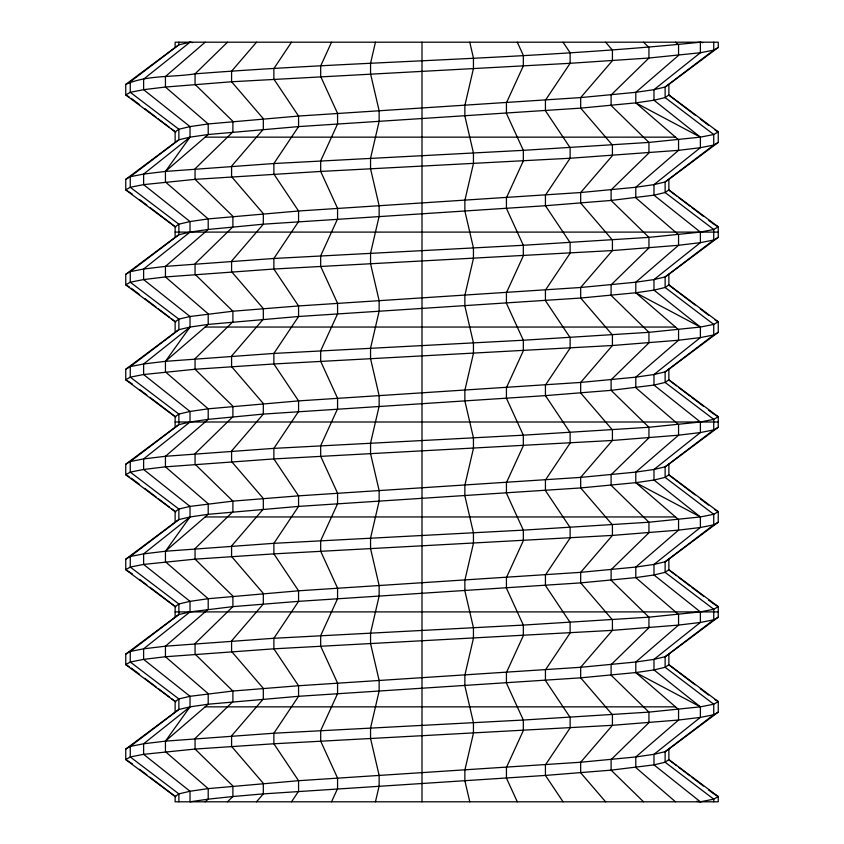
<?xml version="1.0" encoding="UTF-8"?>
<svg xmlns="http://www.w3.org/2000/svg" width="844" height="844" viewBox="0 0 844 844"><rect width="100%" height="100%" fill="white"/><g stroke="black" fill="none" stroke-linecap="round" stroke-linejoin="round"><path stroke-width="1.27" d="M375.453 42.2L370.558 63.3L370.558 73.85L379.135 110.775L379.135 121.325L370.558 158.25L370.558 168.8L379.135 205.725L379.135 216.275L370.558 253.2L370.558 263.75L379.135 300.675L379.135 311.225L370.558 348.15L370.558 358.7L379.135 395.625L379.135 406.175L370.558 443.1L370.558 453.65L379.135 490.575L379.135 501.125L370.558 538.05L370.558 548.6L379.135 585.525L379.135 596.075L370.558 633L370.558 643.55L379.135 680.475L379.135 691.025L370.558 727.95L370.558 738.5L379.135 775.425L379.135 785.975L375.453 801.8M331.534 42.2L320.678 65.938L320.678 76.487L337.568 113.412L337.568 123.962L320.678 160.887L320.678 171.438L337.568 208.362L337.568 218.912L320.678 255.837L320.678 266.387L337.568 303.312L337.568 313.862L320.678 350.787L320.678 361.337L337.568 398.262L337.568 408.812L320.678 445.737L320.678 456.287L337.568 493.212L337.568 503.762L320.678 540.688L320.678 551.237L337.568 588.162L337.568 598.712L320.678 635.637L320.678 646.188L337.568 683.112L337.568 693.662L320.678 730.587L320.678 741.137L337.568 778.062L337.568 788.612L331.534 801.8M291.507 42.2L273.878 68.575L273.878 79.125L298.565 116.05L298.565 126.6L273.878 163.525L273.878 174.075L298.565 211L298.565 221.55L273.878 258.475L273.878 269.025L298.565 305.95L298.565 316.5L273.878 353.425L273.878 363.975L298.565 400.9L298.565 411.45L273.878 448.375L273.878 458.925L298.565 495.85L298.565 506.4L273.878 543.325L273.878 553.875L298.565 590.8L298.565 601.35L273.878 638.275L273.878 648.825L298.565 685.75L298.565 696.3L273.878 733.225L273.878 743.775L298.565 780.7L298.565 791.25L291.507 801.8M668.87 179.35L665.125 181.987L653.984 184.625L635.796 187.262L580.683 192.537L298.565 211L208.204 218.912L165.445 181.987L165.445 171.438L190.016 137.15L190.016 126.6L143.617 89.675L130.261 92.312L125.756 94.95L175.13 131.875L175.13 142.425L125.756 179.35L125.756 189.9L175.13 226.825L175.13 237.375L125.756 274.3L125.756 284.85L175.13 321.775L175.13 332.325L125.756 369.25L125.756 379.8L175.13 416.725L175.13 427.275L125.756 464.2L125.756 474.75L175.13 511.675L175.13 522.225L125.756 559.15L125.756 569.7L175.13 606.625L175.13 617.175L125.756 654.1L125.756 664.65L175.13 701.575L175.13 712.125L125.756 749.05L125.756 759.6L175.13 796.525L175.13 801.8L718.244 801.8L718.244 796.525L668.87 759.6L668.87 749.05L718.244 712.125L718.244 701.575L668.87 664.65L668.87 654.1L718.244 617.175L718.244 606.625L668.87 569.7L668.87 559.15L718.244 522.225L718.244 511.675L668.87 474.75L668.87 464.2L718.244 427.275L718.244 416.725L668.87 379.8L668.87 369.25L718.244 332.325L718.244 321.775L668.87 284.85L668.87 274.3L718.244 237.375L718.244 226.825L668.87 189.9L668.87 179.35L718.244 142.425L718.244 131.875L668.87 94.95L668.87 84.4L718.244 47.475L718.244 42.2L175.13 42.2L175.13 47.475L125.756 84.4L125.756 94.95L129.132 96.933M668.87 369.25L665.125 371.887L653.984 374.525L635.796 377.162L580.683 382.438L298.565 400.9L208.204 408.812L165.445 371.887L165.445 361.337L190.016 327.05L190.016 316.5L143.617 279.575L130.261 282.212L125.756 284.85L129.132 286.833M668.87 559.15L665.125 561.788L653.984 564.425L635.796 567.062L580.683 572.337L298.565 590.8L208.204 598.712L165.445 561.788L165.445 551.237L190.016 516.95L190.016 506.4L143.617 469.475L130.261 472.112L125.756 474.75L129.132 476.723M668.87 749.05L665.125 751.688L653.984 754.325L635.796 756.962L580.683 762.237L298.565 780.7L208.204 788.612L165.445 751.688L165.445 741.137L190.016 706.85L190.016 696.3L143.617 659.375L130.261 662.012L125.756 664.65L129.132 666.623M256.513 42.2L231.583 71.212L231.583 81.762L263.317 118.688L263.317 129.237L231.583 166.162L231.583 176.712L263.317 213.637L263.317 224.188L231.583 261.113L231.583 271.662L263.317 308.587L263.317 319.137L231.583 356.062L231.583 366.612L263.317 403.537L263.317 414.087L231.583 451.012L231.583 461.562L263.317 498.487L263.317 509.037L231.583 545.962L231.583 556.512L263.317 593.438L263.317 603.987L231.583 640.912L231.583 651.462L263.317 688.387L263.317 698.938L231.583 735.862L231.583 746.412L263.317 783.337L263.317 793.887L256.513 801.8M227.479 42.2L195.059 73.85C172.25 77.479 147.088 74.852 125.756 84.4M227.479 801.8L232.891 796.525L263.317 793.887L545.435 775.425L611.109 770.15L653.984 764.875L665.125 762.237L668.87 759.6M205.155 42.2L165.445 76.487L165.445 87.037L208.204 123.962L298.565 116.05L580.683 97.587L635.796 92.312L653.984 89.675L665.125 87.037L668.87 84.4M125.756 179.35L130.261 176.712L143.617 174.075L165.445 171.438L208.204 134.512L298.565 126.6L580.683 108.137L635.796 102.862L653.984 100.225L665.125 97.587L668.87 94.95M125.756 369.25L130.261 366.612L143.617 363.975L165.445 361.337L208.204 324.412L298.565 316.5L580.683 298.037L635.796 292.762L653.984 290.125L665.125 287.488L668.87 284.85M125.756 559.15L130.261 556.512L143.617 553.875L165.445 551.237L208.204 514.312L298.565 506.4L580.683 487.937L635.796 482.662L653.984 480.025L665.125 477.387L668.87 474.75M125.756 749.05L130.261 746.412L143.617 743.775L165.445 741.137L208.204 704.212L298.565 696.3L580.683 677.837L635.796 672.562L653.984 669.925L665.125 667.287L668.87 664.65M205.155 801.8L208.204 799.162L232.891 796.525L232.891 785.975L195.059 749.05L195.059 738.5L232.891 701.575L232.891 691.025L195.059 654.1L195.059 643.55L232.891 606.625L298.565 601.35L580.683 582.887L635.796 577.612L653.984 574.975L665.125 572.337L668.87 569.7M192.611 42.58L190.016 42.2L143.617 79.125L143.617 89.675L165.445 87.037L231.583 81.762L570.122 63.3L648.941 58.025L700.383 52.75L713.739 50.112L718.244 47.475M175.13 131.875L178.875 129.237L190.016 126.6L208.204 123.962L208.204 134.512L190.016 137.15L143.617 174.075L143.617 184.625L190.016 221.55L208.204 218.912L208.204 229.462L165.445 266.387L143.617 269.025L130.261 271.662L125.756 274.3M668.87 189.9L665.125 192.537L653.984 195.175L611.109 200.45L545.435 205.725L263.317 224.188L208.204 229.462L190.016 232.1L143.617 269.025L143.617 279.575L165.445 276.938L208.204 313.862L208.204 324.412L190.016 327.05L143.617 363.975L143.617 374.525L190.016 411.45L208.204 408.812L208.204 419.362L165.445 456.287L143.617 458.925L130.261 461.562L125.756 464.2M668.87 379.8L665.125 382.438L653.984 385.075L611.109 390.35L545.435 395.625L263.317 414.087L208.204 419.362L190.016 422L143.617 458.925L143.617 469.475L165.445 466.837L208.204 503.762L208.204 514.312L190.016 516.95L143.617 553.875L143.617 564.425L190.016 601.35L208.204 598.712L208.204 609.262L165.445 646.188L143.617 648.825L130.261 651.462L125.756 654.1M702.809 42.675L700.383 42.2C532.448 59.439 363.321 60.662 195.059 73.85L195.059 84.4L232.891 121.325L232.891 131.875L195.059 168.8L195.059 179.35L232.891 216.275L232.891 226.825L195.059 263.75L195.059 274.3L232.891 311.225L232.891 321.775L195.059 358.7L195.059 369.25L232.891 406.175L232.891 416.725L195.059 453.65L195.059 464.2L232.891 501.125L232.891 511.675L195.059 548.6L195.059 559.15L232.891 596.075L232.891 606.625L190.016 611.9L143.617 648.825L143.617 659.375L165.445 656.737L208.204 693.662L208.204 704.212L190.016 706.85L143.617 743.775L143.617 754.325L190.016 791.25L208.204 788.612L208.204 799.162L190.016 801.8L190.016 791.25L178.875 793.887L175.13 796.525M175.13 47.475L178.875 44.837L190.016 42.2M175.13 142.425L178.875 139.787L190.016 137.15M175.13 226.825L178.875 224.188L190.016 221.55L190.016 232.1L178.875 234.737L175.13 237.375M175.13 321.775L178.875 319.137L190.016 316.5L232.891 311.225L298.565 305.95L580.683 287.488L635.796 282.212L653.984 279.575L665.125 276.938L668.87 274.3M175.13 332.325L178.875 329.688L190.016 327.05M175.13 416.725L178.875 414.087L190.016 411.45L190.016 422L178.875 424.637L175.13 427.275M175.13 511.675L178.875 509.037L190.016 506.4L232.891 501.125L298.565 495.85L580.683 477.387L635.796 472.112L653.984 469.475L665.125 466.837L668.87 464.2M175.13 522.225L178.875 519.587L190.016 516.95M175.13 606.625L178.875 603.987L190.016 601.35L190.016 611.9L178.875 614.537L175.13 617.175M175.13 701.575L178.875 698.938L190.016 696.3L232.891 691.025L298.565 685.75L580.683 667.287L635.796 662.012L653.984 659.375L665.125 656.737L668.87 654.1M175.13 712.125L178.875 709.487L190.016 706.85M718.244 142.425L713.739 145.062L665.125 181.987L665.125 192.537L713.739 229.462L713.739 240.012L665.125 276.938L665.125 287.488L713.739 324.412L713.739 334.962L665.125 371.887L665.125 382.438L713.739 419.362L713.739 429.912L665.125 466.837L665.125 477.387L713.739 514.312L713.739 524.862L665.125 561.788L665.125 572.337L713.739 609.262L713.739 619.812L665.125 656.737L665.125 667.287L713.739 704.212L713.739 714.762L665.125 751.688L665.125 762.237L713.739 799.162L713.739 801.8M718.244 237.375L713.739 240.012L700.383 242.65L678.555 245.287L612.417 250.562L273.878 269.025L165.445 276.938L165.445 266.387L273.878 258.475L523.322 245.287L648.941 237.375L700.383 232.1L713.739 229.462L718.244 226.825L714.868 224.842M718.244 332.325L713.739 334.962L700.383 337.6L678.555 340.237L612.417 345.512L273.878 363.975L195.059 369.25L143.617 374.525L130.261 377.162L125.756 379.8L132.329 384.009M718.244 427.275L713.739 429.912L700.383 432.55L678.555 435.188L612.417 440.462L273.878 458.925L165.445 466.837L165.445 456.287L273.878 448.375L523.322 435.188L648.941 427.275L700.383 422L713.739 419.362L718.244 416.725L714.868 414.742M718.244 522.225L713.739 524.862L700.383 527.5L678.555 530.137L612.417 535.413L273.878 553.875L195.059 559.15L143.617 564.425L130.261 567.062L125.756 569.7L132.329 573.909M718.244 617.175L713.739 619.812L700.383 622.45L678.555 625.087L612.417 630.362L273.878 648.825L165.445 656.737L165.445 646.188L273.878 638.275L523.322 625.087L648.941 617.175L700.383 611.9L713.739 609.262L718.244 606.625L714.868 604.642M718.244 712.125L713.739 714.762L700.383 717.4L678.555 720.037L612.417 725.312L273.878 743.775L195.059 749.05L143.617 754.325L130.261 756.962L125.756 759.6L132.329 763.809M165.445 171.438L273.878 163.525L523.322 150.337L648.941 142.425L700.383 137.15L713.739 134.512L718.244 131.875L714.868 129.902M165.445 361.337L273.878 353.425L523.322 340.237L648.941 332.325L700.383 327.05L713.739 324.412L718.244 321.775L714.868 319.802M165.445 551.237L273.878 543.325L523.322 530.137L648.941 522.225L700.383 516.95L713.739 514.312L718.244 511.675L714.868 509.702M165.445 741.137L273.878 733.225L523.322 720.037L648.941 712.125L700.383 706.85L713.739 704.212L718.244 701.575L714.868 699.592M696.532 801.336L700.383 801.8L713.739 799.162L718.244 796.525L714.868 794.542M205.155 137.15L675.495 137.15M175.13 232.1L718.244 232.1M205.155 327.05L675.495 327.05M175.13 422L718.244 422M205.155 516.95L675.495 516.95M175.13 611.9L718.244 611.9M205.155 706.85L675.495 706.85M675.495 42.2L678.555 44.837L678.555 55.387L635.796 92.312L635.796 102.862L700.383 137.15L700.383 147.7L653.984 184.625L653.984 195.175L700.383 232.1L700.383 242.65L653.984 279.575L653.984 290.125L700.383 327.05L700.383 337.6L653.984 374.525L653.984 385.075L700.383 422L700.383 432.55L653.984 469.475L653.984 480.025L700.383 516.95L700.383 527.5L653.984 564.425L653.984 574.975L700.383 611.9L700.383 622.45L653.984 659.375L653.984 669.925L700.383 706.85L700.383 717.4L653.984 754.325L653.984 764.875L700.383 801.8M713.739 42.2L713.739 50.112L665.125 87.037L665.125 97.587L713.739 134.512L713.739 145.062L700.383 147.7L678.555 150.337L635.796 187.262L635.796 197.812L678.555 234.737L678.555 245.287L635.796 282.212L635.796 292.762L700.383 327.05M635.796 292.762L678.555 329.688L678.555 340.237L635.796 377.162L635.796 387.712L678.555 424.637L678.555 435.188L635.796 472.112L635.796 482.662L700.383 516.95M635.796 482.662L678.555 519.587L678.555 530.137L635.796 567.062L635.796 577.612L678.555 614.537L678.555 625.087L635.796 662.012L635.796 672.562L700.383 706.85M669.26 95.456L695.118 115.1M700.298 119.025L708.57 125.313M669.26 190.406L676.498 195.903M678.565 197.475L689.949 206.115M692.017 207.687L703.4 216.328M708.57 220.263L713.739 224.188M669.26 285.356L695.118 305M700.298 308.925L708.57 315.213M669.26 380.306L676.498 385.803M678.565 387.375L689.949 396.015M692.017 397.587L703.4 406.228M708.57 410.163L713.739 414.087M669.26 475.256L695.118 494.901M700.298 498.825L708.57 505.113M131.295 98.368L139.566 104.656M144.735 108.591L156.119 117.232M158.187 118.804L169.57 127.444M171.638 129.016L175.774 132.16M669.26 570.206L676.498 575.703M678.565 577.275L689.949 585.915M692.017 587.487L703.4 596.128M708.57 600.063L713.739 603.987M132.329 194.109L125.756 189.9L130.261 187.262L143.617 184.625L195.059 179.35L320.678 171.438L570.122 158.25L678.555 150.337L678.555 139.787L635.796 102.862M139.566 199.606L146.814 205.103M149.915 207.466L175.774 227.11M669.26 665.156L695.118 684.8M700.298 688.725L708.57 695.013M131.295 288.268L139.566 294.556M144.735 298.491L156.119 307.132M158.187 308.704L169.57 317.344M171.638 318.916L175.774 322.06M669.26 760.106L676.498 765.603M678.565 767.175L689.949 775.815M692.017 777.387L703.4 786.028M708.57 789.963L713.739 793.887M139.566 389.506L146.814 395.003M149.915 397.366L175.774 417.01M131.295 478.168L139.566 484.456M144.735 488.391L156.119 497.032M158.187 498.604L169.57 507.244M171.638 508.816L175.774 511.96M139.566 579.406L146.814 584.903M149.915 587.266L175.774 606.91M131.295 668.068L139.566 674.356M144.735 678.291L156.119 686.932M158.187 688.504L169.57 697.144M171.638 698.716L175.774 701.86M139.566 769.306L146.814 774.803M149.915 777.166L175.774 796.81M700.383 137.15L653.984 100.225L653.984 89.675L700.383 52.75L700.383 42.2M635.796 672.562L678.555 709.487L678.555 720.037L635.796 756.962L635.796 767.512L675.495 801.8M643.529 42.2L648.941 47.475L648.941 58.025L611.109 94.95L611.109 105.5L648.941 142.425L648.941 152.975L611.109 189.9L611.109 200.45L648.941 237.375L648.941 247.925L611.109 284.85L611.109 295.4L648.941 332.325L648.941 342.875L611.109 379.8L611.109 390.35L648.941 427.275L648.941 437.825L611.109 474.75L611.109 485.3L648.941 522.225L648.941 532.775L611.109 569.7L611.109 580.25L648.941 617.175L648.941 627.725L611.109 664.65L611.109 675.2L648.941 712.125L648.941 722.675L611.109 759.6L611.109 770.15L643.529 801.8M605.623 42.2L612.417 50.112L612.417 60.662L580.683 97.587L580.683 108.137L612.417 145.062L612.417 155.612L580.683 192.537L580.683 203.087L612.417 240.012L612.417 250.562L580.683 287.488L580.683 298.037L612.417 334.962L612.417 345.512L580.683 382.438L580.683 392.987L612.417 429.912L612.417 440.462L580.683 477.387L580.683 487.937L612.417 524.862L612.417 535.413L580.683 572.337L580.683 582.887L612.417 619.812L612.417 630.362L580.683 667.287L580.683 677.837L612.417 714.762L612.417 725.312L580.683 762.237L580.683 772.787L605.623 801.8M563.064 42.2L570.122 52.75L570.122 63.3L545.435 100.225L545.435 110.775L570.122 147.7L570.122 158.25L545.435 195.175L545.435 205.725L570.122 242.65L570.122 253.2L545.435 290.125L545.435 300.675L570.122 337.6L570.122 348.15L545.435 385.075L545.435 395.625L570.122 432.55L570.122 443.1L545.435 480.025L545.435 490.575L570.122 527.5L570.122 538.05L545.435 574.975L545.435 585.525L570.122 622.45L570.122 633L545.435 669.925L545.435 680.475L570.122 717.4L570.122 727.95L545.435 764.875L545.435 775.425L563.064 801.8M517.288 42.2L523.322 55.387L523.322 65.938L506.432 102.862L506.432 113.412L523.322 150.337L523.322 160.887L506.432 197.812L506.432 208.362L523.322 245.287L523.322 255.837L506.432 292.762L506.432 303.312L523.322 340.237L523.322 350.787L506.432 387.712L506.432 398.262L523.322 435.188L523.322 445.737L506.432 482.662L506.432 493.212L523.322 530.137L523.322 540.688L506.432 577.612L506.432 588.162L523.322 625.087L523.322 635.637L506.432 672.562L506.432 683.112L523.322 720.037L523.322 730.587L506.432 767.512L506.432 778.062L517.288 801.8M469.77 42.2L473.442 58.025L473.442 68.575L464.865 105.5L464.865 116.05L473.442 152.975L473.442 163.525L464.865 200.45L464.865 211L473.442 247.925L473.442 258.475L464.865 295.4L464.865 305.95L473.442 342.875L473.442 353.425L464.865 390.35L464.865 400.9L473.442 437.825L473.442 448.375L464.865 485.3L464.865 495.85L473.442 532.775L473.442 543.325L464.865 580.25L464.865 590.8L473.442 627.725L473.442 638.275L464.865 675.2L464.865 685.75L473.442 722.675L473.442 733.225L464.865 770.15L464.865 780.7L469.77 801.8M422 42.2L422 801.8M178.875 42.2L178.875 44.837L130.261 81.762L130.261 92.312L178.875 129.237L178.875 139.787L130.261 176.712L130.261 187.262L178.875 224.188L178.875 234.737L130.261 271.662L130.261 282.212L178.875 319.137L178.875 329.688L130.261 366.612L130.261 377.162L178.875 414.087L178.875 424.637L130.261 461.562L130.261 472.112L178.875 509.037L178.875 519.587L130.261 556.512L130.261 567.062L178.875 603.987L178.875 614.537L130.261 651.462L130.261 662.012L178.875 698.938L178.875 709.487L130.261 746.412L130.261 756.962L178.875 793.887L178.875 801.8"/></g></svg>
